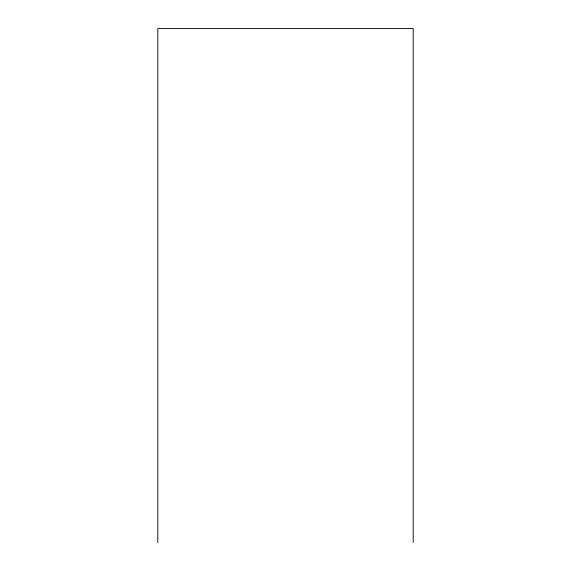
<?xml version="1.0" encoding="UTF-8"?>
<svg xmlns="http://www.w3.org/2000/svg" width="571" height="571" viewBox="0 0 571 571"><rect width="100%" height="100%" fill="white"/><g stroke="black" fill="none" stroke-linecap="round" stroke-linejoin="round"><path stroke-width="0.86" d="M413.197 542.45L413.197 28.55L157.803 28.55L157.803 542.45"/></g></svg>
